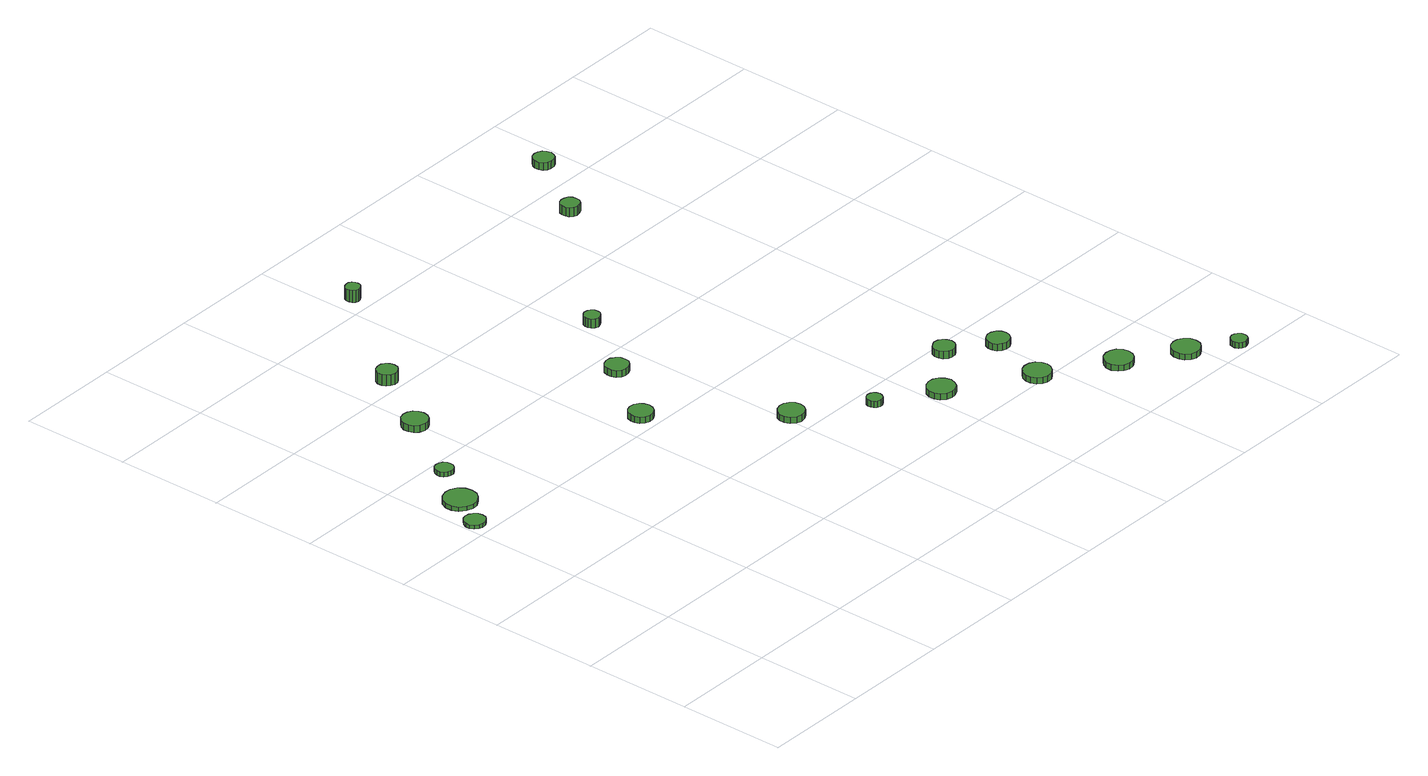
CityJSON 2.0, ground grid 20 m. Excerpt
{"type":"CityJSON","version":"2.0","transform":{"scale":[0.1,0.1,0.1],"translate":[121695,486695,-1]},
"CityObjects":{
"tree1":{"type":"SolitaryVegetationObject","attributes":{"function":"something"},"geometry":[{"type":"MultiSurface","lod":"1","boundaries":[[[0,1,2,3,4,5,6,7,8,9,10,11,12,13,14]],[[15,16,17,18,19,20,21,22,23,24,25,26,27,28,29]],[[0,29,28,1]],[[1,28,27,2]],[[2,27,26,3]],[[3,26,25,4]],[[4,25,24,5]],[[5,24,23,6]],[[6,23,22,7]],[[7,22,21,8]],[[8,21,20,9]],[[9,20,19,10]],[[10,19,18,11]],[[11,18,17,12]],[[12,17,16,13]],[[13,16,15,14]],[[14,15,29,0]]]}]},
"tree2":{"type":"SolitaryVegetationObject","attributes":{"function":"something"},"geometry":[{"type":"MultiSurface","lod":"1","boundaries":[[[30,31,32,33,34,35,36,37,38,39,40,41,42,43,44]],[[45,46,47,48,49,50,51,52,53,54,55,56,57,58,59]],[[30,59,58,31]],[[31,58,57,32]],[[32,57,56,33]],[[33,56,55,34]],[[34,55,54,35]],[[35,54,53,36]],[[36,53,52,37]],[[37,52,51,38]],[[38,51,50,39]],[[39,50,49,40]],[[40,49,48,41]],[[41,48,47,42]],[[42,47,46,43]],[[43,46,45,44]],[[44,45,59,30]]]}]},
"tree3":{"type":"SolitaryVegetationObject","attributes":{"function":"something"},"geometry":[{"type":"MultiSurface","lod":"1","boundaries":[[[60,61,62,63,64,65,66,67,68,69,70,71,72,73,74]],[[75,76,77,78,79,80,81,82,83,84,85,86,87,88,89]],[[60,89,88,61]],[[61,88,87,62]],[[62,87,86,63]],[[63,86,85,64]],[[64,85,84,65]],[[65,84,83,66]],[[66,83,82,67]],[[67,82,81,68]],[[68,81,80,69]],[[69,80,79,70]],[[70,79,78,71]],[[71,78,77,72]],[[72,77,76,73]],[[73,76,75,74]],[[74,75,89,60]]]}]},
"tree4":{"type":"SolitaryVegetationObject","attributes":{"function":"something"},"geometry":[{"type":"MultiSurface","lod":"1","boundaries":[[[90,91,92,93,94,95,96,97,98,99,100,101,102,103,104]],[[105,106,107,108,109,110,111,112,113,114,115,116,117,118,119]],[[90,119,118,91]],[[91,118,117,92]],[[92,117,116,93]],[[93,116,115,94]],[[94,115,114,95]],[[95,114,113,96]],[[96,113,112,97]],[[97,112,111,98]],[[98,111,110,99]],[[99,110,109,100]],[[100,109,108,101]],[[101,108,107,102]],[[102,107,106,103]],[[103,106,105,104]],[[104,105,119,90]]]}]},
"tree5":{"type":"SolitaryVegetationObject","attributes":{"function":"something"},"geometry":[{"type":"MultiSurface","lod":"1","boundaries":[[[120,121,122,123,124,125,126,127,128,129,130,131,132,133,134]],[[135,136,137,138,139,140,141,142,143,144,145,146,147,148,149]],[[120,149,148,121]],[[121,148,147,122]],[[122,147,146,123]],[[123,146,145,124]],[[124,145,144,125]],[[125,144,143,126]],[[126,143,142,127]],[[127,142,141,128]],[[128,141,140,129]],[[129,140,139,130]],[[130,139,138,131]],[[131,138,137,132]],[[132,137,136,133]],[[133,136,135,134]],[[134,135,149,120]]]}]},
"tree6":{"type":"SolitaryVegetationObject","attributes":{"function":"something"},"geometry":[{"type":"MultiSurface","lod":"1","boundaries":[[[150,151,152,153,154,155,156,157,158,159,160,161,162,163,164]],[[165,166,167,168,169,170,171,172,173,174,175,176,177,178,179]],[[150,179,178,151]],[[151,178,177,152]],[[152,177,176,153]],[[153,176,175,154]],[[154,175,174,155]],[[155,174,173,156]],[[156,173,172,157]],[[157,172,171,158]],[[158,171,170,159]],[[159,170,169,160]],[[160,169,168,161]],[[161,168,167,162]],[[162,167,166,163]],[[163,166,165,164]],[[164,165,179,150]]]}]},
"tree7":{"type":"SolitaryVegetationObject","attributes":{"function":"something"},"geometry":[{"type":"MultiSurface","lod":"1","boundaries":[[[180,181,182,183,184,185,186,187,188,189,190,191,192,193,194]],[[195,196,197,198,199,200,201,202,203,204,205,206,207,208,209]],[[180,209,208,181]],[[181,208,207,182]],[[182,207,206,183]],[[183,206,205,184]],[[184,205,204,185]],[[185,204,203,186]],[[186,203,202,187]],[[187,202,201,188]],[[188,201,200,189]],[[189,200,199,190]],[[190,199,198,191]],[[191,198,197,192]],[[192,197,196,193]],[[193,196,195,194]],[[194,195,209,180]]]}]},
"tree8":{"type":"SolitaryVegetationObject","attributes":{"function":"something"},"geometry":[{"type":"MultiSurface","lod":"1","boundaries":[[[210,211,212,213,214,215,216,217,218,219,220,221,222,223,224]],[[225,226,227,228,229,230,231,232,233,234,235,236,237,238,239]],[[210,239,238,211]],[[211,238,237,212]],[[212,237,236,213]],[[213,236,235,214]],[[214,235,234,215]],[[215,234,233,216]],[[216,233,232,217]],[[217,232,231,218]],[[218,231,230,219]],[[219,230,229,220]],[[220,229,228,221]],[[221,228,227,222]],[[222,227,226,223]],[[223,226,225,224]],[[224,225,239,210]]]}]},
"tree9":{"type":"SolitaryVegetationObject","attributes":{"function":"something"},"geometry":[{"type":"MultiSurface","lod":"1","boundaries":[[[240,241,242,243,244,245,246,247,248,249,250,251,252,253,254]],[[255,256,257,258,259,260,261,262,263,264,265,266,267,268,269]],[[240,269,268,241]],[[241,268,267,242]],[[242,267,266,243]],[[243,266,265,244]],[[244,265,264,245]],[[245,264,263,246]],[[246,263,262,247]],[[247,262,261,248]],[[248,261,260,249]],[[249,260,259,250]],[[250,259,258,251]],[[251,258,257,252]],[[252,257,256,253]],[[253,256,255,254]],[[254,255,269,240]]]}]},
"tree10":{"type":"SolitaryVegetationObject","attributes":{"function":"something"},"geometry":[{"type":"MultiSurface","lod":"1","boundaries":[[[270,271,272,273,274,275,276,277,278,279,280,281,282,283,284]],[[285,286,287,288,289,290,291,292,293,294,295,296,297,298,299]],[[270,299,298,271]],[[271,298,297,272]],[[272,297,296,273]],[[273,296,295,274]],[[274,295,294,275]],[[275,294,293,276]],[[276,293,292,277]],[[277,292,291,278]],[[278,291,290,279]],[[279,290,289,280]],[[280,289,288,281]],[[281,288,287,282]],[[282,287,286,283]],[[283,286,285,284]],[[284,285,299,270]]]}]},
"tree11":{"type":"SolitaryVegetationObject","attributes":{"function":"something"},"geometry":[{"type":"MultiSurface","lod":"1","boundaries":[[[300,301,302,303,304,305,306,307,308,309,310,311,312,313,314]],[[315,316,317,318,319,320,321,322,323,324,325,326,327,328,329]],[[300,329,328,301]],[[301,328,327,302]],[[302,327,326,303]],[[303,326,325,304]],[[304,325,324,305]],[[305,324,323,306]],[[306,323,322,307]],[[307,322,321,308]],[[308,321,320,309]],[[309,320,319,310]],[[310,319,318,311]],[[311,318,317,312]],[[312,317,316,313]],[[313,316,315,314]],[[314,315,329,300]]]}]},
"tree12":{"type":"SolitaryVegetationObject","attributes":{"function":"something"},"geometry":[{"type":"MultiSurface","lod":"1","boundaries":[[[330,331,332,333,334,335,336,337,338,339,340,341,342,343,344]],[[345,346,347,348,349,350,351,352,353,354,355,356,357,358,359]],[[330,359,358,331]],[[331,358,357,332]],[[332,357,356,333]],[[333,356,355,334]],[[334,355,354,335]],[[335,354,353,336]],[[336,353,352,337]],[[337,352,351,338]],[[338,351,350,339]],[[339,350,349,340]],[[340,349,348,341]],[[341,348,347,342]],[[342,347,346,343]],[[343,346,345,344]],[[344,345,359,330]]]}]},
"tree13":{"type":"SolitaryVegetationObject","attributes":{"function":"something"},"geometry":[{"type":"MultiSurface","lod":"1","boundaries":[[[360,361,362,363,364,365,366,367,368,369,370,371,372,373,374]],[[375,376,377,378,379,380,381,382,383,384,385,386,387,388,389]],[[360,389,388,361]],[[361,388,387,362]],[[362,387,386,363]],[[363,386,385,364]],[[364,385,384,365]],[[365,384,383,366]],[[366,383,382,367]],[[367,382,381,368]],[[368,381,380,369]],[[369,380,379,370]],[[370,379,378,371]],[[371,378,377,372]],[[372,377,376,373]],[[373,376,375,374]],[[374,375,389,360]]]}]},
"tree14":{"type":"SolitaryVegetationObject","attributes":{"function":"something"},"geometry":[{"type":"MultiSurface","lod":"1","boundaries":[[[390,391,392,393,394,395,396,397,398,399,400,401,402,403,404]],[[405,406,407,408,409,410,411,412,413,414,415,416,417,418,419]],[[390,419,418,391]],[[391,418,417,392]],[[392,417,416,393]],[[393,416,415,394]],[[394,415,414,395]],[[395,414,413,396]],[[396,413,412,397]],[[397,412,411,398]],[[398,411,410,399]],[[399,410,409,400]],[[400,409,408,401]],[[401,408,407,402]],[[402,407,406,403]],[[403,406,405,404]],[[404,405,419,390]]]}]},
"tree15":{"type":"SolitaryVegetationObject","attributes":{"function":"something"},"geometry":[{"type":"MultiSurface","lod":"1","boundaries":[[[420,421,422,423,424,425,426,427,428,429,430,431,432,433,434]],[[435,436,437,438,439,440,441,442,443,444,445,446,447,448,449]],[[420,449,448,421]],[[421,448,447,422]],[[422,447,446,423]],[[423,446,445,424]],[[424,445,444,425]],[[425,444,443,426]],[[426,443,442,427]],[[427,442,441,428]],[[428,441,440,429]],[[429,440,439,430]],[[430,439,438,431]],[[431,438,437,432]],[[432,437,436,433]],[[433,436,435,434]],[[434,435,449,420]]]}]},
"tree16":{"type":"SolitaryVegetationObject","attributes":{"function":"something"},"geometry":[{"type":"MultiSurface","lod":"1","boundaries":[[[450,451,452,453,454,455,456,457,458,459,460,461,462,463,464]],[[465,466,467,468,469,470,471,472,473,474,475,476,477,478,479]],[[450,479,478,451]],[[451,478,477,452]],[[452,477,476,453]],[[453,476,475,454]],[[454,475,474,455]],[[455,474,473,456]],[[456,473,472,457]],[[457,472,471,458]],[[458,471,470,459]],[[459,470,469,460]],[[460,469,468,461]],[[461,468,467,462]],[[462,467,466,463]],[[463,466,465,464]],[[464,465,479,450]]]}]},
"tree17":{"type":"SolitaryVegetationObject","attributes":{"function":"something"},"geometry":[{"type":"MultiSurface","lod":"1","boundaries":[[[480,481,482,483,484,485,486,487,488,489,490,491,492,493,494]],[[495,496,497,498,499,500,501,502,503,504,505,506,507,508,509]],[[480,509,508,481]],[[481,508,507,482]],[[482,507,506,483]],[[483,506,505,484]],[[484,505,504,485]],[[485,504,503,486]],[[486,503,502,487]],[[487,502,501,488]],[[488,501,500,489]],[[489,500,499,490]],[[490,499,498,491]],[[491,498,497,492]],[[492,497,496,493]],[[493,496,495,494]],[[494,495,509,480]]]}]},
"tree18":{"type":"SolitaryVegetationObject","attributes":{"function":"something"},"geometry":[{"type":"MultiSurface","lod":"1","boundaries":[[[510,511,512,513,514,515,516,517,518,519,520,521,522,523,524]],[[525,526,527,528,529,530,531,532,533,534,535,536,537,538,539]],[[510,539,538,511]],[[511,538,537,512]],[[512,537,536,513]],[[513,536,535,514]],[[514,535,534,515]],[[515,534,533,516]],[[516,533,532,517]],[[517,532,531,518]],[[518,531,530,519]],[[519,530,529,520]],[[520,529,528,521]],[[521,528,527,522]],[[522,527,526,523]],[[523,526,525,524]],[[524,525,539,510]]]}]},
"tree19":{"type":"SolitaryVegetationObject","attributes":{"function":"something"},"geometry":[{"type":"MultiSurface","lod":"1","boundaries":[[[540,541,542,543,544,545,546,547,548,549,550,551,552,553,554]],[[555,556,557,558,559,560,561,562,563,564,565,566,567,568,569]],[[540,569,568,541]],[[541,568,567,542]],[[542,567,566,543]],[[543,566,565,544]],[[544,565,564,545]],[[545,564,563,546]],[[546,563,562,547]],[[547,562,561,548]],[[548,561,560,549]],[[549,560,559,550]],[[550,559,558,551]],[[551,558,557,552]],[[552,557,556,553]],[[553,556,555,554]],[[554,555,569,540]]]}]},
"tree20":{"type":"SolitaryVegetationObject","attributes":{"function":"something"},"geometry":[{"type":"MultiSurface","lod":"1","boundaries":[[[570,571,572,573,574,575,576,577,578,579,580,581,582,583,584]],[[585,586,587,588,589,590,591,592,593,594,595,596,597,598,599]],[[570,599,598,571]],[[571,598,597,572]],[[572,597,596,573]],[[573,596,595,574]],[[574,595,594,575]],[[575,594,593,576]],[[576,593,592,577]],[[577,592,591,578]],[[578,591,590,579]],[[579,590,589,580]],[[580,589,588,581]],[[581,588,587,582]],[[582,587,586,583]],[[583,586,585,584]],[[584,585,599,570]]]}]}
},
"vertices":[
[42,632,15],[41,640,15],[36,646,15],[29,650,15],[21,651,15],[14,649,15],[8,643,15],[4,636,15],[4,628,15],[8,621,15],[14,615,15],[21,613,15],[29,614,15],[36,618,15],[41,624,15],[41,624,8],[36,618,8],[29,614,8],[21,613,8],[14,615,8],[8,621,8],[4,628,8],[4,636,8],[8,643,8],[14,649,8],[21,651,8],[29,650,8],[36,646,8],[41,640,8],[42,632,8],
[89,693,16],[87,705,16],[79,716,16],[68,722,16],[56,723,16],[44,719,16],[34,711,16],[29,699,16],[29,687,16],[34,675,16],[44,667,16],[56,663,16],[68,664,16],[79,671,16],[87,681,16],[87,681,8],[79,671,8],[68,664,8],[56,663,8],[44,667,8],[34,675,8],[29,687,8],[29,699,8],[34,711,8],[44,719,8],[56,723,8],[68,722,8],[79,716,8],[87,705,8],[89,693,8],
[130,773,17],[129,779,17],[125,785,17],[119,788,17],[112,789,17],[106,787,17],[101,782,17],[98,776,17],[98,769,17],[101,763,17],[106,759,17],[112,757,17],[119,757,17],[125,761,17],[129,766,17],[129,766,8],[125,761,8],[119,757,8],[112,757,8],[106,759,8],[101,763,8],[98,769,8],[98,776,8],[101,782,8],[106,787,8],[112,789,8],[119,788,8],[125,785,8],[129,779,8],[130,773,8],
[219,904,21],[217,913,21],[212,921,21],[203,926,21],[194,927,21],[184,924,21],[177,917,21],[173,908,21],[173,899,21],[177,890,21],[184,883,21],[194,880,21],[203,881,21],[212,886,21],[217,894,21],[217,894,8],[212,886,8],[203,881,8],[194,880,8],[184,883,8],[177,890,8],[173,899,8],[173,908,8],[177,917,8],[184,924,8],[194,927,8],[203,926,8],[212,921,8],[217,913,8],[219,904,8],
[295,1030,28],[294,1037,28],[289,1044,28],[282,1048,28],[275,1048,28],[267,1046,28],[261,1041,28],[258,1034,28],[258,1026,28],[261,1019,28],[267,1014,28],[275,1011,28],[282,1012,28],[289,1016,28],[294,1022,28],[294,1022,7],[289,1016,7],[282,1012,7],[275,1011,7],[267,1014,7],[261,1019,7],[258,1026,7],[258,1034,7],[261,1041,7],[267,1046,7],[275,1048,7],[282,1048,7],[289,1044,7],[294,1037,7],[295,1030,7],
[477,636,19],[475,645,19],[470,652,19],[462,657,19],[453,658,19],[444,655,19],[437,649,19],[434,640,19],[434,631,19],[437,623,19],[444,617,19],[453,614,19],[462,615,19],[470,620,19],[475,627,19],[475,627,7],[470,620,7],[462,615,7],[453,614,7],[444,617,7],[437,623,7],[434,631,7],[434,640,7],[437,649,7],[444,655,7],[453,658,7],[462,657,7],[470,652,7],[475,645,7],[477,636,7],
[638,447,19],[636,456,19],[630,464,19],[622,469,19],[612,470,19],[603,467,19],[595,461,19],[591,452,19],[591,442,19],[595,433,19],[603,426,19],[612,423,19],[622,424,19],[630,429,19],[636,437,19],[636,437,7],[630,429,7],[622,424,7],[612,423,7],[603,426,7],[595,433,7],[591,442,7],[591,452,7],[595,461,7],[603,467,7],[612,470,7],[622,469,7],[630,464,7],[636,456,7],[638,447,7],
[561,758,20],[560,766,20],[554,773,20],[547,778,20],[538,779,20],[530,776,20],[523,770,20],[520,762,20],[520,753,20],[523,745,20],[530,739,20],[538,737,20],[547,738,20],[554,742,20],[560,749,20],[560,749,7],[554,742,7],[547,738,7],[538,737,7],[530,739,7],[523,745,7],[520,753,7],[520,762,7],[523,770,7],[530,776,7],[538,779,7],[547,778,7],[554,773,7],[560,766,7],[561,758,7],
[451,1237,30],[450,1242,30],[447,1247,30],[442,1250,30],[437,1250,30],[431,1248,30],[427,1245,30],[425,1240,30],[425,1234,30],[427,1229,30],[431,1225,30],[437,1223,30],[442,1224,30],[447,1227,30],[450,1231,30],[450,1231,7],[447,1227,7],[442,1224,7],[437,1223,7],[431,1225,7],[427,1229,7],[425,1234,7],[425,1240,7],[427,1245,7],[431,1248,7],[437,1250,7],[442,1250,7],[447,1247,7],[450,1242,7],[451,1237,7],
[747,367,19],[745,373,19],[742,378,19],[737,380,19],[731,381,19],[725,379,19],[721,375,19],[719,370,19],[719,364,19],[721,359,19],[725,355,19],[731,353,19],[737,353,19],[742,356,19],[745,361,19],[745,361,7],[742,356,7],[737,353,7],[731,353,7],[725,355,7],[721,359,7],[719,364,7],[719,370,7],[721,375,7],[725,379,7],[731,381,7],[737,380,7],[742,378,7],[745,373,7],[747,367,7],
[643,884,24],[642,890,24],[638,895,24],[633,898,24],[627,899,24],[621,897,24],[616,893,24],[614,887,24],[614,881,24],[616,875,24],[621,871,24],[627,869,24],[633,870,24],[638,873,24],[642,878,24],[642,878,7],[638,873,7],[633,870,7],[627,869,7],[621,871,7],[616,875,7],[614,881,7],[614,887,7],[616,893,7],[621,897,7],[627,899,7],[633,898,7],[638,895,7],[642,890,7],[643,884,7],
[855,305,19],[852,315,19],[846,324,19],[837,329,19],[827,330,19],[817,327,19],[809,320,19],[805,310,19],[805,300,19],[809,290,19],[817,283,19],[827,280,19],[837,281,19],[846,286,19],[852,295,19],[852,295,7],[846,286,7],[837,281,7],[827,280,7],[817,283,7],[809,290,7],[805,300,7],[805,310,7],[809,320,7],[817,327,7],[827,330,7],[837,329,7],[846,324,7],[852,315,7],[855,305,7],
[992,214,20],[990,224,20],[984,233,20],[975,238,20],[964,239,20],[955,236,20],[947,229,20],[943,219,20],[943,209,20],[947,199,20],[955,192,20],[964,189,20],[975,190,20],[984,196,20],[990,204,20],[990,204,8],[984,196,8],[975,190,8],[964,189,8],[955,192,8],[947,199,8],[943,209,8],[943,219,8],[947,229,8],[955,236,8],[964,239,8],[975,238,8],[984,233,8],[990,224,8],[992,214,8],
[947,380,21],[945,388,21],[940,395,21],[933,399,21],[925,400,21],[918,397,21],[911,392,21],[908,384,21],[908,376,21],[911,369,21],[918,363,21],[925,361,21],[933,361,21],[940,366,21],[945,372,21],[945,372,7],[940,366,7],[933,361,7],[925,361,7],[918,363,7],[911,369,7],[908,376,7],[908,384,7],[911,392,7],[918,397,7],[925,400,7],[933,399,7],[940,395,7],[945,388,7],[947,380,7],
[1025,328,20],[1023,337,20],[1018,344,20],[1010,348,20],[1002,349,20],[994,346,20],[987,341,20],[984,333,20],[984,324,20],[987,316,20],[994,311,20],[1002,308,20],[1010,309,20],[1018,313,20],[1023,320,20],[1023,320,7],[1018,313,7],[1010,309,7],[1002,308,7],[994,311,7],[987,316,7],[984,324,7],[984,333,7],[987,341,7],[994,346,7],[1002,349,7],[1010,348,7],[1018,344,7],[1023,337,7],[1025,328,7],
[1110,138,19],[1108,148,19],[1102,157,19],[1092,162,19],[1082,163,19],[1072,160,19],[1064,153,19],[1059,143,19],[1059,132,19],[1064,122,19],[1072,115,19],[1082,112,19],[1092,113,19],[1102,119,19],[1108,127,19],[1108,127,8],[1102,119,8],[1092,113,8],[1082,112,8],[1072,115,8],[1064,122,8],[1059,132,8],[1059,143,8],[1064,153,8],[1072,160,8],[1082,163,8],[1092,162,8],[1102,157,8],[1108,148,8],[1110,138,8],
[1207,75,19],[1205,85,19],[1198,94,19],[1189,99,19],[1179,100,19],[1169,97,19],[1161,90,19],[1157,80,19],[1157,69,19],[1161,60,19],[1169,53,19],[1179,49,19],[1189,50,19],[1198,56,19],[1205,64,19],[1205,64,8],[1198,56,8],[1189,50,8],[1179,49,8],[1169,53,8],[1161,60,8],[1157,69,8],[1157,80,8],[1161,90,8],[1169,97,8],[1179,100,8],[1189,99,8],[1198,94,8],[1205,85,8],[1207,75,8],
[892,1136,24],[891,1143,24],[887,1149,24],[880,1152,24],[873,1153,24],[867,1151,24],[861,1146,24],[859,1140,24],[859,1132,24],[861,1126,24],[867,1121,24],[873,1119,24],[880,1120,24],[887,1123,24],[891,1129,24],[891,1129,7],[887,1123,7],[880,1120,7],[873,1119,7],[867,1121,7],[861,1126,7],[859,1132,7],[859,1140,7],[861,1146,7],[867,1151,7],[873,1153,7],[880,1152,7],[887,1149,7],[891,1143,7],[892,1136,7],
[1272,24,19],[1271,30,19],[1267,35,19],[1262,38,19],[1256,39,19],[1250,37,19],[1245,33,19],[1243,27,19],[1243,21,19],[1245,15,19],[1250,11,19],[1256,9,19],[1262,10,19],[1267,13,19],[1271,18,19],[1271,18,8],[1267,13,8],[1262,10,8],[1256,9,8],[1250,11,8],[1245,15,8],[1243,21,8],[1243,27,8],[1245,33,8],[1250,37,8],[1256,39,8],[1262,38,8],[1267,35,8],[1271,30,8],[1272,24,8],
[980,1263,21],[978,1271,21],[974,1277,21],[967,1281,21],[959,1282,21],[952,1280,21],[946,1274,21],[943,1267,21],[943,1259,21],[946,1252,21],[952,1247,21],[959,1245,21],[967,1246,21],[974,1249,21],[978,1256,21],[978,1256,7],[974,1249,7],[967,1246,7],[959,1245,7],[952,1247,7],[946,1252,7],[943,1259,7],[943,1267,7],[946,1274,7],[952,1280,7],[959,1282,7],[967,1281,7],[974,1277,7],[978,1271,7],[980,1263,7]
]}
